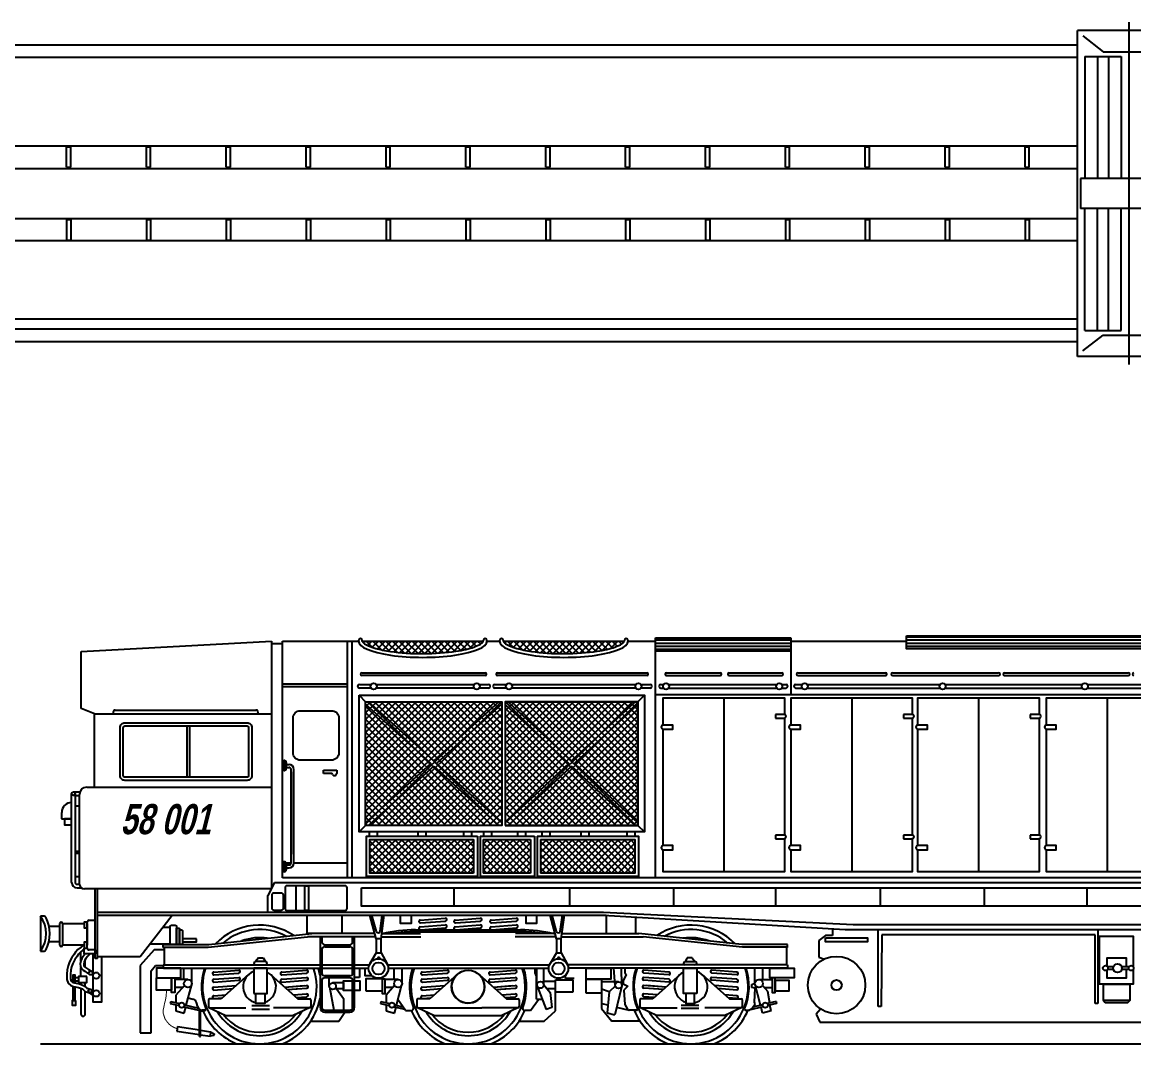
# Model space of a CAD drawing. Extents: x 232357 to 307872, y -9829 to 33775.
# Drawn here: x 259160 to 269903, y 14532 to 24410 of the extents above; entities that cross this region are included whole.
import ezdxf

# ---------------------------------------------------------------- set-up
doc = ezdxf.new("R2010")
doc.units = 0
doc.header["$LTSCALE"] = 750
doc.header["$MEASUREMENT"] = 0
doc.layers.get('0').update_dxf_attribs({"linetype": 'CONTINUOUS'})
doc.styles.get("Standard").update_dxf_attribs({"font": 'eskds.shx', "width": 0.7, "oblique": 14})
pattern_1 = [(45, (259251.952, 14377.545), (-31.6554, 31.6554), []), (135, (259251.952, 14377.545), (-31.6554, -31.6554), [])]

msp = doc.modelspace()

# ---------------------------------------------------------------- hatches: boundary and pattern name
at = {"lineweight": -2}
h = msp.add_hatch(dxfattribs=at)
h.set_pattern_fill('ANSI37', color=0, scale=14.1, style=0)
h.set_pattern_definition(pattern_1)
edge = h.paths.add_edge_path()
edge.add_spline(control_points=[(262446, 18425), (262446, 18424), (262446, 18423), (262449, 18418), (262452, 18414), (262463, 18404), (262471, 18398), (262503, 18380), (262536, 18367), (262616, 18344), (262665, 18334), (262813, 18312), (262924, 18304), (263147, 18305), (263258, 18313), (263420, 18338), (263480, 18352), (263552, 18378), (263574, 18388), (263600, 18405), (263608, 18412), (263614, 18420), (263615, 18423), (263615, 18424), (263615, 18425), (263615, 18425)], knot_values=[6.281373, 6.281373, 6.281373, 6.281373, 6.420988, 6.420988, 6.560602, 6.560602, 6.700217, 6.700217, 7.008348, 7.008348, 7.316478, 7.316478, 7.862139, 7.862139, 8.407799, 8.407799, 8.808238, 8.808238, 9.050255, 9.050255, 9.231905, 9.231905, 9.367015, 9.367015, 9.42659, 9.42659, 9.42659, 9.42659], degree=3, periodic=0)
edge.add_line((263615, 18425), (263615, 18425))
edge.add_line((263615, 18425), (262446, 18425))
edge.add_line((262446, 18425), (262446, 18425))
h = msp.add_hatch(dxfattribs=at)
h.set_pattern_fill('ANSI37', color=0, scale=14.1, style=0)
h.set_pattern_definition([(45, (260616.215, 14377.545), (-31.6554, 31.6554), []), (135, (260616.215, 14377.545), (-31.6554, -31.6554), [])])
edge = h.paths.add_edge_path()
edge.add_spline(control_points=[(263810, 18425), (263810, 18424), (263810, 18423), (263813, 18418), (263816, 18414), (263827, 18404), (263835, 18398), (263867, 18380), (263900, 18367), (263981, 18344), (264029, 18334), (264177, 18312), (264289, 18304), (264511, 18305), (264622, 18313), (264785, 18338), (264844, 18352), (264916, 18378), (264938, 18388), (264965, 18405), (264972, 18412), (264979, 18420), (264979, 18423), (264980, 18424), (264980, 18425), (264980, 18425)], knot_values=[6.281373, 6.281373, 6.281373, 6.281373, 6.420988, 6.420988, 6.560602, 6.560602, 6.700217, 6.700217, 7.008348, 7.008348, 7.316478, 7.316478, 7.862139, 7.862139, 8.407799, 8.407799, 8.808238, 8.808238, 9.050255, 9.050255, 9.231905, 9.231905, 9.367015, 9.367015, 9.42659, 9.42659, 9.42659, 9.42659], degree=3, periodic=0)
edge.add_line((264980, 18425), (264980, 18425))
edge.add_line((264980, 18425), (263810, 18425))
edge.add_line((263810, 18425), (263810, 18425))
h = msp.add_hatch(dxfattribs=at)
h.set_pattern_fill('ANSI31', color=0, scale=9.4, angle=315, style=0)
h.set_pattern_definition([(0, (259251.952, 14377.545), (1e-14, 29.845), [])])
h.paths.add_polyline_path([(267705, 18478), (270779, 18478), (270779, 18350), (267705, 18350)])
h.paths.add_polyline_path([(265279, 18456), (266588, 18456), (266588, 18328), (265279, 18328)])
h = msp.add_hatch(dxfattribs=at)
h.set_pattern_fill('ANSI37', color=0, scale=14.1, style=0)
h.set_pattern_definition(pattern_1)
h.paths.add_polyline_path([(262479, 17840), (263795, 17840), (263795, 16643), (262479, 16643)])
h.paths.add_polyline_path([(263829, 16643), (265111, 16643), (265111, 17840), (263829, 17840)])
h = msp.add_hatch(dxfattribs=at)
h.set_pattern_fill('ANSI37', color=0, scale=14.1, style=0)
h.set_pattern_definition(pattern_1)
h.paths.add_polyline_path([(263521, 16183), (263521, 16506), (262521, 16506), (262521, 16183)])
h.paths.add_polyline_path([(264073, 16183), (264073, 16506), (263616, 16506), (263616, 16183)])
h.paths.add_polyline_path([(265081, 16183), (265081, 16506), (264168, 16506), (264168, 16183)])

# ---------------------------------------------------------------- linework, layer by layer
at = {"color": 0, "linetype": 'Continuous', "lineweight": -2}
for p, q in [((269860, 21099), (269860, 24410)), ((269359, 21178), (269359, 24331)), ((270361, 24331), (269359, 24331)), ((269359, 24189), (255917, 24189)), ((269410, 24277), (269608, 24125)), ((269359, 24068), (255917, 24068)), ((269431, 24078), (269781, 24078)), ((269431, 24078), (269431, 22900)), ((269554, 24078), (269554, 22900)), ((269608, 24125), (270113, 24125)), ((269658, 24078), (269658, 22900)), ((269781, 24078), (269781, 22900)), ((269359, 23213), (255917, 23213)), ((259588, 23007), (259588, 23205)), ((259588, 23205), (259629, 23205)), ((259629, 23007), (259629, 23205)), ((260360, 23007), (260360, 23205)), ((260360, 23205), (260401, 23205)), ((260401, 23007), (260401, 23205)), ((261132, 23205), (261173, 23205)), ((261132, 23007), (261132, 23205)), ((261173, 23007), (261173, 23205)), ((261904, 23205), (261945, 23205)), ((261904, 23007), (261904, 23205)), ((261945, 23007), (261945, 23205)), ((262676, 23205), (262717, 23205)), ((262676, 23007), (262676, 23205)), ((262717, 23007), (262717, 23205)), ((263448, 23205), (263489, 23205)), ((263448, 23007), (263448, 23205)), ((263489, 23007), (263489, 23205)), ((264220, 23205), (264261, 23205)), ((264220, 23007), (264220, 23205)), ((264261, 23007), (264261, 23205)), ((264992, 23007), (264992, 23205)), ((264992, 23205), (265033, 23205)), ((265033, 23007), (265033, 23205)), ((265764, 23007), (265764, 23205)), ((265764, 23205), (265805, 23205)), ((265805, 23007), (265805, 23205)), ((266536, 23007), (266536, 23205)), ((266536, 23205), (266577, 23205)), ((266577, 23007), (266577, 23205)), ((267308, 23205), (267349, 23205)), ((267308, 23007), (267308, 23205)), ((267349, 23007), (267349, 23205)), ((268080, 23007), (268080, 23205)), ((268080, 23205), (268121, 23205)), ((268121, 23007), (268121, 23205)), ((268852, 23007), (268852, 23205)), ((268852, 23205), (268893, 23205)), ((268893, 23007), (268893, 23205)), ((256951, 22997), (269359, 22997)), ((259588, 23007), (259629, 23007)), ((260360, 23007), (260401, 23007)), ((261132, 23007), (261173, 23007)), ((261904, 23007), (261945, 23007)), ((262676, 23007), (262717, 23007)), ((263448, 23007), (263489, 23007)), ((264220, 23007), (264261, 23007)), ((264992, 23007), (265033, 23007)), ((265764, 23007), (265805, 23007)), ((266536, 23007), (266577, 23007)), ((267308, 23007), (267349, 23007)), ((268080, 23007), (268121, 23007)), ((268852, 23007), (268893, 23007)), ((269387, 22900), (269387, 22609)), ((270334, 22900), (269387, 22900)), ((270334, 22609), (269387, 22609)), ((269431, 21430), (269431, 22609)), ((269554, 21430), (269554, 22609)), ((269658, 21430), (269658, 22609)), ((269781, 21430), (269781, 22609)), ((256951, 22512), (269359, 22512)), ((259588, 22501), (259588, 22303)), ((259588, 22501), (259629, 22501)), ((259629, 22501), (259629, 22303)), ((260360, 22501), (260360, 22303)), ((260360, 22501), (260401, 22501)), ((260401, 22501), (260401, 22303)), ((261132, 22501), (261173, 22501)), ((261132, 22501), (261132, 22303)), ((261173, 22501), (261173, 22303)), ((261904, 22501), (261945, 22501)), ((261904, 22501), (261904, 22303)), ((261945, 22501), (261945, 22303)), ((262676, 22501), (262717, 22501)), ((262676, 22501), (262676, 22303)), ((262717, 22501), (262717, 22303)), ((263448, 22501), (263489, 22501)), ((263448, 22501), (263448, 22303)), ((263489, 22501), (263489, 22303)), ((264220, 22501), (264261, 22501)), ((264220, 22501), (264220, 22303)), ((264261, 22501), (264261, 22303)), ((264992, 22501), (264992, 22303)), ((264992, 22501), (265033, 22501)), ((265033, 22501), (265033, 22303)), ((265764, 22501), (265764, 22303)), ((265764, 22501), (265805, 22501)), ((265805, 22501), (265805, 22303)), ((266536, 22501), (266536, 22303)), ((266536, 22501), (266577, 22501)), ((266577, 22501), (266577, 22303)), ((267308, 22501), (267349, 22501)), ((267308, 22501), (267308, 22303)), ((267349, 22501), (267349, 22303)), ((268080, 22501), (268080, 22303)), ((268080, 22501), (268121, 22501)), ((268121, 22501), (268121, 22303)), ((268852, 22501), (268852, 22303)), ((268852, 22501), (268893, 22501)), ((268893, 22501), (268893, 22303)), ((269359, 22295), (255917, 22295)), ((259588, 22303), (259629, 22303)), ((260360, 22303), (260401, 22303)), ((261132, 22303), (261173, 22303)), ((261904, 22303), (261945, 22303)), ((262676, 22303), (262717, 22303)), ((263448, 22303), (263489, 22303)), ((264220, 22303), (264261, 22303)), ((264992, 22303), (265033, 22303)), ((265764, 22303), (265805, 22303)), ((266536, 22303), (266577, 22303)), ((267308, 22303), (267349, 22303)), ((268080, 22303), (268121, 22303)), ((268852, 22303), (268893, 22303)), ((269359, 21539), (255917, 21539)), ((269359, 21539), (255917, 21539)), ((269359, 21441), (255917, 21441)), ((269410, 21232), (269608, 21383)), ((269431, 21430), (269781, 21430)), ((269431, 21430), (269781, 21430)), ((269608, 21383), (270113, 21383)), ((269359, 21319), (255917, 21319)), ((270361, 21178), (269359, 21178))]:
    msp.add_line(p, q, dxfattribs=at)
at = {"color": 0, "lineweight": -2}
for p, q in [((259728, 18324), (261568, 18425)), ((261568, 18425), (261568, 16030)), ((261568, 18403), (261677, 18403)), ((261677, 18425), (262299, 18425)), ((261677, 16138), (261677, 18425)), ((262299, 18425), (262410, 18425)), ((262299, 18425), (262299, 16138)), ((262344, 18425), (262344, 16138)), ((262410, 18425), (262410, 18433)), ((262446, 18425), (262446, 18433)), ((262446, 18425), (263615, 18425)), ((263615, 18425), (263615, 18433)), ((263615, 18425), (263615, 18433)), ((263651, 18425), (263651, 18433)), ((263651, 18425), (263651, 18433)), ((263651, 18425), (263774, 18425)), ((263774, 18425), (263774, 18433)), ((263810, 18425), (263810, 18433)), ((263810, 18425), (264980, 18425)), ((264980, 18425), (264980, 18433)), ((264980, 18425), (264980, 18433)), ((265016, 18425), (265016, 18433)), ((265016, 18425), (265016, 18433)), ((265016, 18425), (265276, 18425)), ((265276, 18425), (265276, 16138)), ((265276, 18425), (265279, 18425)), ((265279, 18456), (266588, 18456)), ((265279, 18328), (265279, 18456)), ((266588, 18456), (266588, 17909)), ((266588, 18425), (267705, 18425)), ((259728, 17774), (259728, 18324)), ((266588, 18328), (265279, 18328)), ((265386, 18120), (265905, 18120)), ((265386, 18093), (265905, 18093)), ((265992, 18120), (266500, 18120)), ((265992, 18093), (266500, 18093)), ((266658, 18120), (267503, 18120)), ((266658, 18093), (267503, 18093)), ((267573, 18120), (268597, 18120)), ((267573, 18093), (268597, 18093)), ((268655, 18120), (269850, 18120)), ((268655, 18093), (269850, 18093)), ((261677, 18012), (262299, 18012)), ((261677, 17987), (262299, 17987)), ((265332, 18007), (265359, 18007)), ((265332, 17971), (265359, 17971)), ((265407, 18007), (266452, 18007)), ((265407, 17971), (266451, 17971)), ((266500, 18007), (266542, 18007)), ((266500, 17971), (266542, 17971)), ((266635, 18007), (266699, 18007)), ((266635, 17971), (266699, 17971)), ((266747, 18007), (268031, 18007)), ((266748, 17971), (268031, 17971)), ((268079, 18007), (269406, 18007)), ((268080, 17971), (269406, 17971)), ((269454, 18007), (270787, 18007)), ((269455, 17971), (270786, 17971)), ((262415, 17904), (262479, 17840)), ((262507, 17840), (263137, 17267)), ((263767, 17840), (263137, 17267)), ((263795, 17840), (263795, 16643)), ((263829, 17840), (263829, 16643)), ((263857, 17840), (264470, 17268)), ((265083, 17840), (264470, 17268)), ((265175, 17904), (265111, 17840)), ((265276, 17909), (275380, 17909)), ((265941, 17878), (265941, 16194)), ((267177, 17878), (267177, 16194)), ((268402, 17878), (268402, 16194)), ((269647, 17878), (269647, 16194)), ((259859, 17723), (259728, 17774)), ((260040, 17740), (260040, 17723)), ((260059, 17759), (261419, 17759)), ((261438, 17740), (261438, 17723)), ((262479, 17815), (263109, 17242)), ((263795, 17815), (263165, 17242)), ((263829, 17814), (264442, 17242)), ((265111, 17814), (264498, 17242)), ((259859, 17014), (259859, 17723)), ((259859, 17723), (261568, 17723)), ((266526, 17717), (266441, 17717)), ((266441, 17717), (266441, 17682)), ((266441, 17682), (266526, 17682)), ((267762, 17717), (267677, 17717)), ((267677, 17717), (267677, 17682)), ((267677, 17682), (267762, 17682)), ((268988, 17717), (268903, 17717)), ((268903, 17717), (268903, 17682)), ((268903, 17682), (268988, 17682)), ((260750, 17605), (260750, 17110)), ((260778, 17605), (260778, 17110)), ((261677, 17272), (261692, 17272)), ((261677, 17175), (261677, 17272)), ((261692, 17272), (261692, 17175)), ((261711, 17253), (261711, 17193)), ((261711, 17232), (261739, 17232)), ((261711, 17204), (261739, 17204)), ((263109, 17242), (262479, 16669)), ((263137, 17216), (262507, 16643)), ((263137, 17216), (263767, 16643)), ((263165, 17242), (263795, 16669)), ((264442, 17242), (263829, 16669)), ((264470, 17216), (263857, 16643)), ((264470, 17216), (265083, 16643)), ((264498, 17242), (265111, 16669)), ((261692, 17175), (261677, 17175)), ((261758, 16280), (261758, 17185)), ((261758, 17163), (261758, 16367)), ((261786, 16280), (261786, 17185)), ((262071, 17178), (262200, 17178)), ((262071, 17147), (262071, 17178)), ((262143, 17147), (262071, 17147)), ((262200, 17178), (262200, 17147)), ((259784, 17014), (261568, 17014)), ((259637, 16093), (259637, 16950)), ((259654, 16967), (259718, 16967)), ((259671, 16950), (259671, 16093)), ((259671, 16933), (259714, 16933)), ((259714, 16077), (259714, 16943)), ((259541, 16769), (259541, 16708)), ((259671, 16832), (259714, 16832)), ((259541, 16708), (259637, 16708)), ((262479, 16643), (262415, 16580)), ((265111, 16643), (265175, 16580)), ((266526, 16550), (266441, 16550)), ((266441, 16550), (266441, 16515)), ((267762, 16550), (267677, 16550)), ((267677, 16550), (267677, 16515)), ((268988, 16550), (268903, 16550)), ((268903, 16550), (268903, 16515)), ((263521, 16506), (263521, 16183)), ((263559, 16540), (263559, 16148)), ((263586, 16540), (263586, 16148)), ((263616, 16506), (263616, 16183)), ((264073, 16506), (264073, 16183)), ((264111, 16540), (264111, 16148)), ((264137, 16540), (264137, 16148)), ((264168, 16506), (264168, 16183)), ((266441, 16515), (266526, 16515)), ((267677, 16515), (267762, 16515)), ((268903, 16515), (268988, 16515)), ((259671, 16393), (259714, 16393)), ((259671, 16376), (259714, 16376)), ((261677, 16293), (261692, 16293)), ((261677, 16196), (261677, 16293)), ((261692, 16293), (261692, 16196)), ((261758, 16279), (261711, 16279)), ((261711, 16274), (261711, 16214)), ((261711, 16261), (261739, 16261)), ((261711, 16233), (261739, 16233)), ((262299, 16279), (261786, 16279)), ((259671, 16148), (259714, 16148)), ((261692, 16196), (261677, 16196)), ((276155, 16138), (261677, 16138)), ((259690, 16074), (259714, 16074)), ((259690, 16040), (259732, 16040)), ((261568, 16030), (259761, 16030)), ((259864, 15358), (259864, 16030)), ((259888, 15358), (259888, 16030)), ((261599, 16090), (261534, 15965)), ((261599, 16090), (276155, 16090)), ((261803, 16060), (261803, 15821)), ((263330, 16039), (263330, 15864)), ((264450, 16039), (264450, 15864)), ((265456, 16039), (265456, 15864)), ((266440, 16039), (266440, 15864)), ((267453, 16039), (267453, 15864)), ((268456, 16039), (268456, 15864)), ((269449, 16039), (269449, 15864)), ((261534, 15804), (261534, 15965)), ((259888, 15804), (264777, 15804)), ((264777, 15804), (267192, 15687)), ((259371, 15766), (259338, 15766)), ((259338, 15766), (259338, 15427)), ((259788, 15458), (259788, 15707)), ((259807, 15726), (259864, 15726)), ((259888, 15776), (264804, 15776)), ((260301, 15376), (260608, 15776)), ((262582, 15547), (262521, 15776)), ((262583, 15617), (262540, 15776)), ((262620, 15619), (262640, 15776)), ((262629, 15547), (262659, 15776)), ((263007, 15728), (263248, 15746)), ((263009, 15701), (263250, 15718)), ((263345, 15728), (263587, 15746)), ((263347, 15701), (263589, 15718)), ((263693, 15728), (263935, 15746)), ((263695, 15701), (263937, 15718)), ((264323, 15547), (264261, 15776)), ((264323, 15617), (264281, 15776)), ((264360, 15619), (264381, 15776)), ((264370, 15547), (264400, 15776)), ((264776, 15776), (267114, 15638)), ((264804, 15776), (264804, 15597)), ((265090, 15597), (265090, 15757)), ((267192, 15687), (270585, 15687)), ((259525, 15665), (259421, 15665)), ((260962, 15492), (261960, 15597)), ((262569, 15597), (261960, 15597)), ((262636, 15597), (263010, 15597)), ((262961, 15634), (263990, 15634)), ((262962, 15615), (263986, 15615)), ((263007, 15663), (263248, 15681)), ((263009, 15635), (263250, 15653)), ((263345, 15663), (263587, 15681)), ((263347, 15635), (263589, 15653)), ((263693, 15663), (263935, 15681)), ((263695, 15635), (263937, 15653)), ((264309, 15597), (263928, 15597)), ((264369, 15597), (265118, 15597)), ((266116, 15492), (265118, 15597)), ((266923, 15579), (266858, 15531)), ((266991, 15579), (266923, 15579)), ((266991, 15645), (266991, 15579)), ((267114, 15638), (270521, 15638)), ((267432, 14891), (267432, 15638)), ((267432, 15638), (269555, 15638)), ((267468, 15585), (267462, 14891)), ((269531, 15585), (267468, 15585)), ((269531, 14921), (269531, 15585)), ((269555, 15638), (269555, 14921)), ((259525, 15518), (259419, 15518)), ((259728, 15467), (259758, 15487)), ((260522, 15462), (260522, 15492)), ((260522, 15492), (260962, 15492)), ((260956, 15466), (261918, 15567)), ((262577, 15567), (261918, 15567)), ((262038, 15567), (262038, 14885)), ((262057, 15567), (262057, 15517)), ((262085, 15489), (262325, 15489)), ((262085, 15470), (262325, 15470)), ((262353, 15517), (262353, 15567)), ((262372, 14885), (262372, 15567)), ((262632, 15567), (263014, 15567)), ((264317, 15567), (263923, 15567)), ((264361, 15567), (265160, 15567)), ((266122, 15466), (265160, 15567)), ((266557, 15492), (266116, 15492)), ((266557, 15462), (266557, 15492)), ((266858, 15531), (266858, 15370)), ((259338, 15427), (259371, 15427)), ((259727, 15335), (259727, 15421)), ((259750, 15439), (259758, 15447)), ((259795, 15379), (259817, 15401)), ((259864, 15440), (259807, 15440)), ((259888, 15376), (260301, 15376)), ((260436, 15440), (260301, 15290)), ((260533, 15440), (260436, 15440)), ((260522, 15466), (260956, 15466)), ((260533, 15466), (260533, 15294)), ((262057, 15442), (262057, 15217)), ((262353, 15217), (262353, 15442)), ((262582, 15412), (262521, 15308)), ((262605, 15373), (262593, 15354)), ((262605, 15373), (262616, 15354)), ((262629, 15412), (262686, 15305)), ((264323, 15412), (264262, 15308)), ((264345, 15373), (264333, 15354)), ((264345, 15373), (264357, 15354)), ((264370, 15412), (264427, 15305)), ((266557, 15466), (266122, 15466)), ((266545, 15466), (266545, 15294)), ((266858, 15370), (266913, 15351)), ((259727, 15182), (259727, 15270)), ((259769, 15272), (259769, 15344)), ((259888, 15358), (259864, 15358)), ((260301, 15290), (260301, 14637)), ((260406, 15238), (260447, 15290)), ((260447, 15290), (260522, 15290)), ((260522, 15294), (262038, 15294)), ((260522, 15294), (260522, 15264)), ((260526, 15264), (262038, 15264)), ((260723, 15152), (260723, 15264)), ((260799, 15114), (260799, 15264)), ((261444, 15362), (261416, 15327)), ((261444, 15362), (261490, 15362)), ((261490, 15362), (261510, 15327)), ((262057, 15294), (262353, 15294)), ((262057, 15264), (262353, 15264)), ((262372, 15294), (262514, 15294)), ((262372, 15264), (262508, 15264)), ((262691, 15294), (264255, 15294)), ((262698, 15264), (264202, 15264)), ((262755, 15152), (262755, 15264)), ((262831, 15114), (262831, 15264)), ((264119, 15218), (264119, 15264)), ((264135, 15101), (264135, 15264)), ((264200, 15101), (264200, 15264)), ((264200, 15264), (264249, 15264)), ((266557, 15294), (264432, 15294)), ((266553, 15264), (264438, 15264)), ((264892, 15096), (264879, 15264)), ((264956, 15099), (264952, 15264)), ((264983, 15264), (264983, 15218)), ((265588, 15362), (265568, 15327)), ((265634, 15362), (265588, 15362)), ((265634, 15362), (265662, 15327)), ((266242, 15114), (266242, 15264)), ((266319, 15152), (266319, 15264)), ((266557, 15294), (266557, 15264)), ((259703, 15170), (259670, 15170)), ((259781, 15220), (259810, 15202)), ((259799, 15250), (259832, 15231)), ((260406, 14637), (260406, 15238)), ((260761, 15152), (260634, 15152)), ((261011, 15226), (261253, 15244)), ((261011, 15156), (261253, 15173)), ((261013, 15199), (261255, 15216)), ((261348, 15203), (261083, 14966)), ((261560, 15203), (261825, 14966)), ((261668, 15226), (261909, 15244)), ((261668, 15156), (261909, 15173)), ((261670, 15199), (261911, 15216)), ((262325, 15189), (262085, 15189)), ((262325, 15170), (262085, 15170)), ((262128, 15089), (262128, 15170)), ((262793, 15152), (262666, 15152)), ((263026, 15226), (263267, 15244)), ((263026, 15156), (263267, 15173)), ((263028, 15199), (263269, 15216)), ((263363, 15203), (263098, 14966)), ((263575, 15203), (263839, 14966)), ((263682, 15226), (263924, 15244)), ((263682, 15156), (263924, 15173)), ((263684, 15199), (263926, 15216)), ((264130, 15185), (264119, 15218)), ((264130, 14963), (264130, 15185)), ((264314, 14852), (264314, 15149)), ((264314, 15149), (264483, 15149)), ((264412, 15164), (264412, 15194)), ((264493, 15164), (264412, 15164)), ((264483, 15149), (264483, 15032)), ((264610, 15156), (264758, 15156)), ((264610, 15023), (264610, 15156)), ((264758, 15156), (264758, 14872)), ((264996, 15203), (264968, 15141)), ((264983, 15218), (264996, 15203)), ((265409, 15199), (265167, 15216)), ((265411, 15226), (265169, 15244)), ((265411, 15156), (265169, 15173)), ((265518, 15203), (265254, 14966)), ((265730, 15203), (265995, 14966)), ((266065, 15199), (265824, 15216)), ((266068, 15226), (265826, 15244)), ((266068, 15156), (265826, 15173)), ((266280, 15152), (266408, 15152)), ((259703, 15138), (259670, 15138)), ((259727, 15124), (259727, 15126)), ((259727, 15124), (259727, 15106)), ((259727, 15068), (259727, 14820)), ((259769, 15124), (259769, 15126)), ((259769, 15085), (259769, 15124)), ((259821, 15059), (259844, 15058)), ((260710, 15076), (260634, 15076)), ((260727, 15096), (260645, 15001)), ((260746, 14904), (260798, 15104)), ((261011, 15079), (261228, 15095)), ((261013, 15128), (261255, 15146)), ((261013, 15052), (261194, 15065)), ((261670, 15128), (261911, 15146)), ((261696, 15081), (261909, 15097)), ((261696, 15081), (261885, 15095)), ((261724, 15056), (261911, 15069)), ((261724, 15056), (261851, 15065)), ((262057, 15142), (262057, 14885)), ((262129, 15083), (262173, 14857)), ((262200, 15061), (262266, 14970)), ((262353, 14885), (262353, 15142)), ((262741, 15076), (262666, 15076)), ((262759, 15096), (262677, 15001)), ((262778, 14904), (262830, 15104)), ((263026, 15079), (263243, 15095)), ((263028, 15128), (263269, 15146)), ((263028, 15052), (263209, 15065)), ((263684, 15128), (263926, 15146)), ((263710, 15081), (263924, 15097)), ((263710, 15081), (263900, 15095)), ((263739, 15056), (263926, 15069)), ((263739, 15056), (263866, 15065)), ((264137, 15089), (264224, 14862)), ((264200, 15101), (264261, 15027)), ((264924, 15130), (264758, 15131)), ((264834, 15034), (264758, 15060)), ((264893, 15091), (264834, 15034)), ((264955, 15091), (264887, 14812)), ((264968, 15141), (264968, 15111)), ((264968, 15111), (265013, 15090)), ((265013, 15090), (264973, 15049)), ((264973, 15049), (264984, 14912)), ((265409, 15128), (265167, 15146)), ((265354, 15056), (265167, 15069)), ((265383, 15081), (265169, 15097)), ((265383, 15081), (265193, 15095)), ((265354, 15056), (265227, 15065)), ((266065, 15128), (265824, 15146)), ((266068, 15079), (265850, 15095)), ((266065, 15052), (265884, 15065)), ((266213, 15105), (266242, 15119)), ((266213, 15076), (266213, 15105)), ((266245, 15070), (266213, 15076)), ((266236, 14935), (266245, 15070)), ((266296, 14904), (266243, 15104)), ((266314, 15096), (266365, 15037)), ((266332, 15076), (266408, 15076)), ((259769, 14820), (259769, 15039)), ((259810, 15025), (259844, 15003)), ((260595, 14940), (260590, 14922)), ((260595, 14940), (260680, 14920)), ((260645, 15001), (260645, 14928)), ((260764, 14975), (260810, 14964)), ((260959, 14956), (260959, 14891)), ((261083, 14966), (260969, 14966)), ((261011, 14997), (261128, 15006)), ((261013, 14969), (261094, 14975)), ((261781, 15005), (261909, 15015)), ((261809, 14980), (261911, 14987)), ((261825, 14966), (261940, 14966)), ((261949, 14956), (261949, 14891)), ((262266, 14970), (262266, 14857)), ((262627, 14940), (262622, 14922)), ((262627, 14940), (262712, 14920)), ((262677, 15001), (262677, 14928)), ((262864, 14855), (262789, 14960)), ((262974, 14956), (262974, 14891)), ((262974, 14956), (262974, 14891)), ((263098, 14966), (262983, 14966)), ((263026, 14997), (263143, 15006)), ((263028, 14969), (263109, 14975)), ((263795, 15005), (263924, 15015)), ((263824, 14980), (263926, 14987)), ((263839, 14966), (263954, 14966)), ((263964, 14956), (263964, 14891)), ((264073, 14855), (264149, 14960)), ((264130, 14963), (264185, 14963)), ((264261, 15027), (264278, 14882)), ((264483, 15032), (264314, 15032)), ((264758, 15023), (264610, 15023)), ((264834, 15034), (264813, 14831)), ((265129, 14956), (265129, 14891)), ((265254, 14966), (265139, 14966)), ((265269, 14980), (265167, 14987)), ((265298, 15005), (265169, 15015)), ((266068, 14997), (265951, 15006)), ((266065, 14969), (265984, 14975)), ((265995, 14966), (266110, 14966)), ((266119, 14956), (266119, 14891)), ((266243, 14917), (266236, 14935)), ((266447, 14940), (266362, 14920)), ((266384, 14925), (266365, 15037)), ((266447, 14940), (266451, 14922)), ((269609, 14951), (269627, 14932)), ((269847, 14932), (269866, 14951)), ((260590, 14922), (260676, 14901)), ((260645, 14909), (260645, 14851)), ((260645, 14851), (260726, 14829)), ((260722, 14890), (260920, 14843)), ((260726, 14829), (260741, 14886)), ((260727, 14908), (260864, 14876)), ((260856, 14890), (260844, 14932)), ((260873, 14601), (260873, 14854)), ((260882, 14601), (260882, 14852)), ((260927, 14856), (260900, 14857)), ((260920, 14843), (260923, 14856)), ((260965, 14882), (261128, 14807)), ((260969, 14881), (261321, 14881)), ((261378, 14903), (261550, 14903)), ((261378, 14867), (261550, 14867)), ((261940, 14881), (261587, 14881)), ((261944, 14882), (261780, 14807)), ((262085, 14857), (262325, 14857)), ((262085, 14838), (262325, 14838)), ((262221, 14750), (262279, 14838)), ((262622, 14922), (262708, 14901)), ((262677, 14909), (262677, 14851)), ((262677, 14851), (262758, 14829)), ((262754, 14890), (262857, 14866)), ((262758, 14908), (262840, 14889)), ((262758, 14829), (262773, 14886)), ((262864, 14855), (262923, 14855)), ((262979, 14882), (263143, 14807)), ((262983, 14881), (263336, 14881)), ((263336, 14881), (263602, 14881)), ((263954, 14881), (263602, 14881)), ((263958, 14882), (263795, 14807)), ((264073, 14855), (264015, 14855)), ((264204, 14750), (264314, 14852)), ((264278, 14882), (264224, 14862)), ((264758, 14923), (264821, 14908)), ((264758, 14872), (264857, 14750)), ((264813, 14831), (264887, 14812)), ((264905, 14887), (265027, 14858)), ((264984, 14912), (265011, 14867)), ((265098, 14856), (265027, 14858)), ((265135, 14882), (265298, 14807)), ((265139, 14881), (265491, 14881)), ((265700, 14903), (265529, 14903)), ((265700, 14873), (265529, 14873)), ((266110, 14881), (265757, 14881)), ((266114, 14882), (265950, 14807)), ((266151, 14856), (266178, 14857)), ((266320, 14890), (266181, 14857)), ((266216, 14877), (266243, 14917)), ((266315, 14908), (266222, 14886)), ((266316, 14829), (266301, 14886)), ((266397, 14851), (266316, 14829)), ((266451, 14922), (266366, 14901)), ((266397, 14851), (266387, 14906)), ((266876, 14867), (266834, 14820)), ((267462, 14891), (267432, 14891)), ((269555, 14921), (269531, 14921)), ((269627, 14932), (269847, 14932)), ((261128, 14807), (261780, 14807)), ((261946, 14750), (262221, 14750)), ((263143, 14807), (263795, 14807)), ((263961, 14750), (264204, 14750)), ((265132, 14750), (264857, 14750)), ((265950, 14807), (265298, 14807)), ((266834, 14820), (266870, 14742)), ((266870, 14742), (270901, 14742)), ((260301, 14637), (260406, 14637)), ((260661, 14698), (260654, 14655)), ((260654, 14655), (260873, 14622)), ((260661, 14698), (260873, 14666)), ((260882, 14664), (260981, 14649)), ((260882, 14620), (260975, 14606)), ((260981, 14649), (260975, 14606)), ((261013, 14611), (260975, 14606)), ((260981, 14649), (261015, 14628)), ((261015, 14628), (261013, 14611)), ((259338, 14532), (278385, 14532)), ((260873, 14601), (260882, 14601))]:
    msp.add_line(p, q, dxfattribs=at)
for points in [[(267705, 18478), (270779, 18478), (270779, 18350), (267705, 18350)], [(262415, 17904), (265175, 17904), (265175, 16580), (262415, 16580)], [(262479, 17840), (263795, 17840), (263795, 16643), (262479, 16643)], [(263829, 16643), (265111, 16643), (265111, 17840), (263829, 17840)], [(259637, 16708), (259567, 16708), (259567, 16649), (259637, 16649)], [(262512, 16540), (262594, 16540), (262594, 16580), (262512, 16580)], [(262984, 16540), (263065, 16540), (263065, 16580), (262984, 16580)], [(263425, 16540), (263506, 16540), (263506, 16580), (263425, 16580)], [(263619, 16540), (263700, 16540), (263700, 16580), (263619, 16580)], [(263946, 16540), (264027, 16540), (264027, 16580), (263946, 16580)], [(264182, 16540), (264263, 16540), (264263, 16580), (264182, 16580)], [(264559, 16540), (264640, 16540), (264640, 16580), (264559, 16580)], [(265004, 16540), (265085, 16540), (265085, 16580), (265004, 16580)], [(261890, 16060), (261928, 16060), (261928, 15821), (261890, 15821)], [(262438, 16039), (273204, 16039), (273204, 15864), (262438, 15864)], [(259788, 15707), (259758, 15707), (259758, 15653), (259788, 15653)], [(261913, 15776), (262250, 15776), (262250, 15597), (261913, 15597)], [(262817, 15776), (262919, 15776), (262919, 15695), (262817, 15695)], [(264030, 15776), (264131, 15776), (264131, 15695), (264030, 15695)], [(259788, 15513), (259758, 15513), (259758, 15458), (259788, 15458)], [(260844, 15547), (260708, 15547), (260708, 15517), (260844, 15517)], [(262582, 15412), (262629, 15412), (262629, 15547), (262582, 15547)], [(264323, 15412), (264370, 15412), (264370, 15547), (264323, 15547)], [(266923, 15555), (267330, 15555), (267330, 15519), (266923, 15519)], [(260694, 15264), (260458, 15264), (260458, 15171), (260694, 15171)], [(261397, 15018), (261528, 15018), (261528, 15264), (261397, 15264)], [(262421, 15173), (262372, 15173), (262372, 15264), (262421, 15264)], [(264610, 15264), (264850, 15264), (264850, 15156), (264610, 15156)], [(265681, 15018), (265551, 15018), (265551, 15264), (265681, 15264)], [(266385, 15264), (266620, 15264), (266620, 15171), (266385, 15171)], [(259785, 15182), (259703, 15182), (259703, 15126), (259785, 15126)], [(260458, 15171), (260604, 15171), (260604, 15051), (260458, 15051)], [(260604, 15171), (260634, 15171), (260634, 15029), (260604, 15029)], [(262481, 15045), (262642, 15045), (262642, 15161), (262481, 15161)], [(262642, 15161), (262666, 15161), (262666, 15016), (262642, 15016)], [(266438, 15171), (266408, 15171), (266408, 15029), (266438, 15029)], [(266438, 15044), (266573, 15044), (266573, 15145), (266438, 15145)], [(269609, 15107), (269866, 15107), (269866, 14951), (269609, 14951)], [(259677, 14949), (259644, 14949), (259644, 14905), (259677, 14905)], [(261419, 15018), (261504, 15018), (261504, 14921), (261419, 14921)], [(265659, 15018), (265575, 15018), (265575, 14921), (265659, 14921)]]:
    msp.add_lwpolyline(points, close=True, dxfattribs=at)
for points in [[(262444, 18120), (263633, 18120)], [(263633, 18093), (262444, 18093)], [(263754, 18120), (265196, 18120)], [(265196, 18093), (263754, 18093)], [(262419, 18007), (262532, 18007)], [(262531, 17971), (262419, 17971)], [(262580, 18007), (263529, 18007)], [(263529, 17971), (262580, 17971)], [(263577, 18007), (263666, 18007)], [(263666, 17971), (263577, 17971)], [(263728, 18007), (263842, 18007)], [(263841, 17971), (263728, 17971)], [(263889, 18007), (265092, 18007)], [(265092, 17971), (263890, 17971)], [(265140, 18007), (265229, 18007)], [(265229, 17971), (265140, 17971)], [(263795, 16643), (262479, 16643), (262479, 17840), (263795, 17840)], [(263829, 17840), (265111, 17840), (265111, 16643), (263829, 16643)], [(265356, 17614), (265356, 17878), (266526, 17878), (266526, 17717)], [(266591, 17614), (266591, 17878), (267762, 17878), (267762, 17717)], [(267817, 17614), (267817, 17878), (268988, 17878), (268988, 17717)], [(269061, 17614), (269061, 17878), (270232, 17878), (270232, 17717)], [(266526, 17682), (266526, 16550)], [(267762, 17682), (267762, 16550)], [(268988, 17682), (268988, 16550)], [(265356, 17574), (265447, 17574), (265447, 17614), (265356, 17614)], [(265356, 16448), (265356, 17574)], [(266591, 17574), (266682, 17574), (266682, 17614), (266591, 17614)], [(266591, 16448), (266591, 17574)], [(267817, 17574), (267908, 17574), (267908, 17614), (267817, 17614)], [(267817, 16448), (267817, 17574)], [(269061, 17574), (269152, 17574), (269152, 17614), (269061, 17614)], [(269061, 16448), (269061, 17574)], [(263559, 16148), (262487, 16148), (262487, 16540), (263559, 16540)], [(263521, 16183), (262521, 16183), (262521, 16506), (263521, 16506)], [(263586, 16540), (264111, 16540)], [(263616, 16506), (264073, 16506)], [(264137, 16540), (265115, 16540), (265115, 16148), (264137, 16148)], [(264168, 16506), (265081, 16506), (265081, 16183), (264168, 16183)], [(266526, 16515), (266526, 16194), (265356, 16194), (265356, 16407)], [(265356, 16407), (265447, 16407), (265447, 16448), (265356, 16448)], [(267762, 16515), (267762, 16194), (266591, 16194), (266591, 16407)], [(266591, 16407), (266682, 16407), (266682, 16448), (266591, 16448)], [(268988, 16515), (268988, 16194), (267817, 16194), (267817, 16407)], [(267817, 16407), (267908, 16407), (267908, 16448), (267817, 16448)], [(270232, 16515), (270232, 16194), (269061, 16194), (269061, 16407)], [(269061, 16407), (269152, 16407), (269152, 16448), (269061, 16448)], [(264111, 16148), (263586, 16148)], [(264073, 16183), (263616, 16183)], [(259525, 15485), (259525, 15695)], [(259550, 15695), (259550, 15485)], [(259550, 15695), (259758, 15695)], [(259788, 15695), (259788, 15695), (259788, 15487)], [(260397, 15500), (260590, 15500), (260590, 15655), (260515, 15655)], [(259758, 15487), (259550, 15487)], [(269896, 15249), (269896, 15107), (269573, 15107), (269573, 15573), (269896, 15573), (269896, 15279)], [(259728, 15467), (259698, 15443), (259675, 15418), (259658, 15392), (259639, 15365), (259617, 15323), (259603, 15287), (259595, 15248), (259592, 15205), (259590, 15155), (259604, 15118), (259630, 15096), (259655, 15086), (259703, 15077), (259741, 15063), (259767, 15039), (259810, 15025)], [(259750, 15439), (259722, 15418), (259703, 15397), (259687, 15372), (259669, 15347), (259649, 15308), (259637, 15277), (259630, 15243), (259627, 15204), (259626, 15161), (259634, 15138), (259648, 15126), (259664, 15120), (259713, 15111), (259759, 15093), (259785, 15070), (259821, 15059)], [(259769, 15401), (259748, 15376), (259736, 15356), (259726, 15335), (259720, 15306), (259723, 15278), (259732, 15260), (259749, 15244), (259764, 15233), (259781, 15220)], [(259795, 15379), (259776, 15356), (259766, 15340), (259759, 15324), (259755, 15304), (259756, 15287), (259759, 15280), (259770, 15270), (259782, 15262), (259799, 15250)], [(259864, 15440), (259864, 15401), (259758, 15401), (259758, 15458), (259788, 15458)], [(259926, 15376), (259926, 14936), (259844, 14936), (259844, 15401), (259864, 15401)], [(269645, 15281), (269645, 15364), (269831, 15364), (269831, 15278)], [(261510, 15327), (261416, 15327)], [(261416, 15294), (261510, 15294)], [(262540, 15188), (262473, 15188), (262473, 15264), (262508, 15264)], [(265568, 15327), (265662, 15327)], [(265662, 15294), (265568, 15294)], [(269648, 15278), (269708, 15278)], [(269785, 15278), (269859, 15278)], [(259670, 15119), (259670, 15196), (259650, 15196), (259650, 15126)], [(269831, 15251), (269831, 15166), (269645, 15166), (269645, 15247)], [(269706, 15251), (269649, 15251)], [(269858, 15251), (269787, 15251)], [(259650, 15088), (259650, 14949), (259670, 14949), (259670, 15083)], [(262162, 15121), (262162, 15126), (262265, 15126), (262265, 15062), (262177, 15062)], [(262353, 15048), (262265, 15048), (262265, 15140), (262353, 15140)], [(262372, 15140), (262424, 15140), (262424, 15048), (262372, 15048)], [(264227, 15068), (264314, 15068), (264314, 15133), (264200, 15133)]]:
    msp.add_lwpolyline(points, dxfattribs=at)
for points in [[(261848, 17752), (262149, 17752, -0.414214), (262220, 17682), (262220, 17345, -0.414214), (262149, 17274), (261848, 17274, -0.414214), (261778, 17345), (261778, 17682, -0.414214)], [(260152, 17636), (261333, 17636, -0.414214), (261380, 17589), (261380, 17126, -0.414214), (261333, 17079), (260152, 17079, -0.414214), (260105, 17126), (260105, 17589, -0.414214)], [(260152, 17605), (261333, 17605, -0.414214), (261348, 17589), (261348, 17126, -0.414214), (261333, 17110), (260152, 17110, -0.414214), (260136, 17126), (260136, 17589, -0.414214)], [(262281, 16060), (261719, 16060, 0.414214), (261700, 16041), (261700, 15840, 0.414214), (261719, 15821), (262281, 15821, 0.414214), (262300, 15840), (262300, 16041, 0.414214)], [(261662, 15821), (261594, 15821, -0.414214), (261575, 15840), (261575, 15973, -0.414214), (261594, 15992), (261662, 15992, -0.414214), (261681, 15973), (261681, 15840, -0.414214)], [(260599, 15678), (260641, 15678, -0.414214), (260650, 15668), (260650, 15492), (260590, 15492), (260590, 15668, -0.414214)], [(260650, 15650), (260672, 15650, -0.414214), (260681, 15640), (260681, 15492), (260650, 15492)], [(260681, 15635), (260699, 15635, -0.414214), (260708, 15625), (260708, 15492), (260681, 15492)]]:
    msp.add_lwpolyline(points, format="xyb", close=True, dxfattribs=at)
at = {"color": 0, "lineweight": -2, "const_width": 9.4}
msp.add_lwpolyline([(260556, 15051), (260552, 15012), (260549, 14979), (260543, 14950), (260535, 14920), (260529, 14889), (260522, 14856), (260522, 14830), (260530, 14803), (260541, 14770), (260559, 14746), (260580, 14721), (260603, 14703), (260627, 14690), (260657, 14677)], dxfattribs=at)
at = {"color": 0, "lineweight": -2}
for centre, radius in [((262556, 17989), 29.8), ((263553, 17989), 29.8), ((263865, 17989), 29.8), ((265116, 17989), 29.8), ((265383, 17989), 29.8), ((266476, 17989), 29.8), ((266723, 17989), 29.8), ((268055, 17989), 29.8), ((269430, 17989), 29.8), ((259654, 16950), 17.1), ((267030, 15099), 278), ((262603, 15260), 94.8), ((262603, 15260), 59.3), ((264343, 15260), 94.8), ((264343, 15260), 59.3), ((269629, 15264), 23.7), ((269747, 15262), 41.9), ((269878, 15264), 23.7), ((259822, 15216), 18.2), ((259876, 15191), 31.3), ((260761, 15114), 38.3), ((262793, 15114), 38.3), ((263469, 15084), 159), ((266280, 15114), 38.3), ((267030, 15099), 49.8), ((259815, 15042), 17.5), ((259876, 15019), 31.3), ((262160, 15089), 31.9), ((264168, 15101), 32.7), ((264924, 15098), 32.1), ((260701, 14905), 25.7), ((262733, 14905), 25.7), ((266341, 14905), 25.7)]:
    msp.add_circle(centre, radius, dxfattribs=at)
for centre, radius, start, end in [((262428, 18433), 17.9, 0, 180), ((263633, 18433), 17.9, 0, 180), ((263792, 18433), 17.9, 0, 180), ((264998, 18433), 17.9, 0, 180), ((262444, 18107), 13.4, 90, 270), ((263633, 18107), 13.4, 270, 90), ((263754, 18107), 13.4, 90, 270), ((265196, 18107), 13.4, 270, 90), ((265386, 18107), 13.4, 90, 270), ((265905, 18107), 13.4, 270, 90), ((265992, 18107), 13.4, 90, 270), ((266500, 18107), 13.4, 270, 90), ((266658, 18107), 13.4, 90, 270), ((267503, 18107), 13.4, 270, 90), ((267573, 18107), 13.4, 90, 270), ((268597, 18107), 13.4, 270, 90), ((268655, 18107), 13.4, 90, 270), ((269850, 18107), 13.4, 270, 90), ((269905, 18107), 13.4, 90, 270), ((262419, 17989), 17.5, 90, 270), ((263666, 17989), 17.5, 270, 90), ((263728, 17989), 17.5, 90, 270), ((265229, 17989), 17.5, 270, 90), ((265332, 17989), 17.5, 90, 270), ((266542, 17989), 17.5, 270, 90), ((266635, 17989), 17.5, 90, 270), ((260059, 17740), 18.8, 90, 180), ((261419, 17740), 18.8, 0, 90), ((266526, 17699), 17.6, 270, 90), ((267762, 17699), 17.6, 270, 90), ((268988, 17699), 17.6, 270, 90), ((265356, 17594), 20.3, 90, 270), ((266591, 17594), 20.3, 90, 270), ((267817, 17594), 20.3, 90, 270), ((269061, 17594), 20.3, 90, 270), ((261692, 17253), 18.8, 0, 90), ((261692, 17193), 18.8, 270, 0), ((261739, 17185), 47, 0, 90), ((261739, 17185), 18.8, 0, 90), ((262143, 17128), 18.8, 27.8943, 90), ((262178, 17147), 21.4, 207.8943, 0), ((259784, 16943), 70.5, 90, 180), ((259637, 16769), 95.7, 90, 180), ((266526, 16533), 17.6, 270, 90), ((267762, 16533), 17.6, 270, 90), ((268988, 16533), 17.6, 270, 90), ((265356, 16428), 20.3, 90, 270), ((266591, 16428), 20.3, 90, 270), ((267817, 16428), 20.3, 90, 270), ((269061, 16428), 20.3, 90, 270), ((261692, 16274), 18.8, 0, 90), ((261739, 16280), 18.8, 270, 0), ((261739, 16280), 47, 270, 0), ((261692, 16214), 18.8, 270, 0), ((259690, 16093), 53, 180, 270), ((259690, 16093), 18.8, 180, 270), ((259761, 16077), 47, 180, 270), ((259089, 15597), 301, 325.6803, 34.3197), ((259371, 15748), 18.8, 28.1896, 90), ((259089, 15597), 338, 331.8104, 28.1896), ((259537, 15695), 12.2, 0, 180), ((259807, 15707), 18.8, 90, 180), ((263008, 15715), 13.8, 94.1818, 274.1818), ((263249, 15732), 13.8, 274.1818, 94.1818), ((263346, 15715), 13.8, 94.1818, 274.1818), ((263588, 15732), 13.8, 274.1818, 94.1818), ((263694, 15715), 13.8, 94.1818, 274.1818), ((263936, 15732), 13.8, 274.1818, 94.1818), ((261454, 15084), 595, 56.1794, 135.7849), ((261454, 15084), 552, 61.8565, 130.1078), ((262601, 15622), 18.8, 194.9849, 352.5525), ((262980, 14036), 1598, 90.6763, 102.4272), ((262980, 14036), 1579, 90.6763, 98.6739), ((263008, 15649), 13.8, 94.1818, 274.1818), ((263249, 15667), 13.8, 274.1818, 94.1818), ((263346, 15649), 13.8, 94.1818, 274.1818), ((263588, 15667), 13.8, 274.1818, 94.1818), ((263694, 15649), 13.8, 94.1818, 274.1818), ((263936, 15667), 13.8, 274.1818, 94.1818), ((263957, 14036), 1598, 77.5728, 89.3237), ((263957, 14036), 1579, 81.3261, 89.3237), ((264342, 15622), 18.8, 194.9849, 352.5525), ((265624, 15084), 595, 44.2151, 123.8206), ((265624, 15084), 552, 49.8922, 118.1435), ((259537, 15485), 12.2, 180, 0), ((261454, 15084), 474, 80.7992, 111.1651), ((262085, 15517), 28.2, 180, 270), ((262085, 15442), 28.2, 90, 180), ((262325, 15517), 28.2, 270, 0), ((262325, 15442), 28.2, 0, 90), ((265624, 15084), 474, 68.8349, 99.2008), ((259371, 15446), 18.8, 270, 331.8104), ((259807, 15458), 18.8, 180, 270), ((261454, 15084), 561, 161.2555, 202.5436), ((261454, 15084), 552, 160.9532, 19.0468), ((261416, 15311), 16.6, 90, 270), ((261510, 15311), 16.6, 270, 90), ((261454, 15084), 595, 10.9449, 17.6296), ((263469, 15084), 566, 161.4529, 201.0834), ((263469, 15084), 552, 160.9532, 19.0468), ((263469, 15084), 566, 338.9166, 18.5471), ((265624, 15084), 561, 161.2555, 202.5436), ((265624, 15084), 552, 160.9532, 19.0468), ((265568, 15311), 16.6, 90, 270), ((265662, 15311), 16.6, 270, 90), ((265624, 15084), 561, 337.4564, 18.7445), ((261012, 15212), 13.8, 94.1818, 274.1818), ((261012, 15142), 13.8, 94.1818, 274.1818), ((261254, 15230), 13.8, 274.1818, 94.1818), ((261254, 15160), 13.8, 274.1818, 94.1818), ((261454, 15084), 159, 111.0185, 257.3941), ((261454, 15084), 159, 288.2625, 62.3656), ((261669, 15212), 13.8, 94.1818, 274.1818), ((261669, 15142), 13.8, 94.1818, 274.1818), ((261910, 15230), 13.8, 274.1818, 94.1818), ((261910, 15160), 13.8, 274.1818, 94.1818), ((262085, 15217), 28.2, 180, 270), ((262085, 15142), 28.2, 90, 180), ((262325, 15217), 28.2, 270, 0), ((262325, 15142), 28.2, 0, 90), ((263027, 15212), 13.8, 94.1818, 274.1818), ((263027, 15142), 13.8, 94.1818, 274.1818), ((263268, 15230), 13.8, 274.1818, 94.1818), ((263268, 15160), 13.8, 274.1818, 94.1818), ((263469, 15084), 159, 111.0185, 48.193), ((263469, 15084), 159, 288.2625, 62.3656), ((263683, 15212), 13.8, 94.1818, 274.1818), ((263683, 15142), 13.8, 94.1818, 274.1818), ((263925, 15230), 13.8, 274.1818, 94.1818), ((263925, 15160), 13.8, 274.1818, 94.1818), ((265168, 15230), 13.8, 85.8182, 265.8182), ((265168, 15160), 13.8, 85.8182, 265.8182), ((265410, 15212), 13.8, 265.8182, 85.8182), ((265410, 15142), 13.8, 265.8182, 85.8182), ((265624, 15084), 159, 117.6344, 251.7375), ((265624, 15084), 159, 282.6059, 68.9815), ((265825, 15230), 13.8, 85.8182, 265.8182), ((265825, 15160), 13.8, 85.8182, 265.8182), ((266067, 15212), 13.8, 265.8182, 85.8182), ((266067, 15142), 13.8, 265.8182, 85.8182), ((261012, 15066), 13.8, 94.1818, 274.1818), ((261910, 15083), 13.8, 274.1818, 94.1818), ((263027, 15066), 13.8, 94.1818, 274.1818), ((263925, 15083), 13.8, 274.1818, 94.1818), ((265168, 15083), 13.8, 85.8182, 265.8182), ((266067, 15066), 13.8, 265.8182, 85.8182), ((260799, 14918), 47, 16.7112, 76.8521), ((260969, 14956), 9.4, 90, 180), ((261012, 14983), 13.8, 94.1818, 274.1818), ((261454, 15084), 595, 291.8663, 349.0551), ((261910, 15001), 13.8, 274.1818, 94.1818), ((261940, 14956), 9.4, 0, 90), ((262983, 14956), 9.4, 90, 180), ((263027, 14983), 13.8, 94.1818, 274.1818), ((263925, 15001), 13.8, 274.1818, 94.1818), ((263954, 14956), 9.4, 0, 90), ((265139, 14956), 9.4, 90, 180), ((265168, 15001), 13.8, 85.8182, 265.8182), ((266067, 14983), 13.8, 265.8182, 85.8182), ((266110, 14956), 9.4, 0, 90), ((260901, 14904), 47, 196.7112, 268.6207), ((261454, 15084), 595, 203.6675, 248.1337), ((260928, 14866), 9.4, 268.6207, 22.5436), ((260969, 14891), 9.4, 180, 270), ((261454, 15084), 474, 210.3483, 329.6517), ((261940, 14891), 9.4, 270, 0), ((262085, 14885), 47, 180, 270), ((262085, 14885), 28.2, 180, 270), ((262325, 14885), 28.2, 270, 0), ((262325, 14885), 47, 270, 0), ((263469, 15084), 595, 202.6739, 248.1337), ((262923, 14874), 18.8, 270, 21.0834), ((262983, 14891), 9.4, 180, 270), ((262983, 14891), 9.4, 180, 270), ((263469, 15084), 474, 210.3483, 329.6517), ((263469, 15084), 595, 291.8663, 337.3261), ((263954, 14891), 9.4, 270, 0), ((264015, 14874), 18.8, 158.9166, 270), ((265027, 14877), 18.8, 210.9829, 268.6207), ((265624, 15084), 595, 202.4736, 248.1337), ((265098, 14866), 9.4, 268.6207, 22.5436), ((265139, 14891), 9.4, 180, 270), ((265139, 14891), 9.4, 180, 270), ((265624, 15084), 474, 210.3483, 329.6517), ((265624, 15084), 595, 291.8663, 337.5264), ((266110, 14891), 9.4, 270, 0), ((266151, 14866), 9.4, 157.4564, 271.3793), ((266177, 14904), 47, 271.3793, 325.2908), ((259748, 14820), 21.2, 180, 0), ((261454, 15084), 441, 216.9306, 323.0694), ((263469, 15084), 441, 216.9306, 323.0694), ((265624, 15084), 441, 216.9306, 323.0694)]:
    msp.add_arc(centre, radius, start, end, dxfattribs=at)
for centre in [(263031, 18425), (264395, 18425)]:
    msp.add_ellipse(centre, major_axis=(-621, 0), ratio=0.251777, start_param=6.281373, end_param=9.42659, dxfattribs=at)
for points in [[(262446, 18425), (262446, 18424), (262446, 18423), (262449, 18418), (262452, 18414), (262463, 18404), (262471, 18398), (262503, 18380), (262536, 18367), (262616, 18344), (262665, 18334), (262813, 18312), (262924, 18304), (263147, 18305), (263258, 18313), (263420, 18338), (263480, 18352), (263552, 18378), (263574, 18388), (263600, 18405), (263608, 18412), (263614, 18420), (263615, 18423), (263615, 18424), (263615, 18425), (263615, 18425)], [(263810, 18425), (263810, 18424), (263810, 18423), (263813, 18418), (263816, 18414), (263827, 18404), (263835, 18398), (263867, 18380), (263900, 18367), (263981, 18344), (264029, 18334), (264177, 18312), (264289, 18304), (264511, 18305), (264622, 18313), (264785, 18338), (264844, 18352), (264916, 18378), (264938, 18388), (264965, 18405), (264972, 18412), (264979, 18420), (264979, 18423), (264980, 18424), (264980, 18425), (264980, 18425)]]:
    msp.add_open_spline(points, degree=3, knots=[6.281373, 6.281373, 6.281373, 6.281373, 6.420988, 6.420988, 6.560602, 6.560602, 6.700217, 6.700217, 7.008348, 7.008348, 7.316478, 7.316478, 7.862139, 7.862139, 8.407799, 8.407799, 8.808238, 8.808238, 9.050255, 9.050255, 9.231905, 9.231905, 9.367015, 9.367015, 9.42659, 9.42659, 9.42659, 9.42659], dxfattribs=at)

# ---------------------------------------------------------------- texts
at = {"color": 0, "lineweight": -2, "insert": (260108, 16850), "char_height": 291.4, "width": 1455.97, "attachment_point": 1}
msp.add_mtext('{\\fArial|b1|i0|c0|p34;58 001}', dxfattribs=at)

doc.saveas('drawing.dxf')
